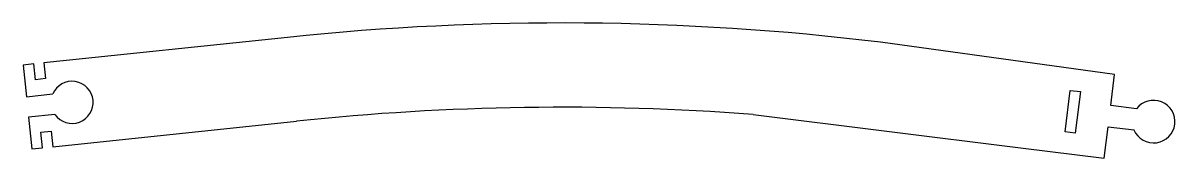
# Model space of a CAD drawing. Header units: millimetres. Extents: x -110 to 109, y -10 to 16.
import ezdxf

# ---------------------------------------------------------------- set-up
doc = ezdxf.new("R2010")
doc.units = ezdxf.units.MM
doc.layers.get('0').update_dxf_attribs({"linetype": 'CONTINUOUS'})

msp = doc.modelspace()

# ---------------------------------------------------------------- linework, layer by layer
for p, q in [((-59.81, 13.36), (-106.11, 8.49)), ((97.42, 6.31), (52.91, 12.43)), ((-108.05, 8.29), (-110.09, 8.07)), ((-110.09, 8.07), (-109.46, 2.06)), ((-107.74, 5.3), (-108.05, 8.29)), ((-106.11, 8.49), (-105.8, 5.51)), ((-105.8, 5.51), (-107.74, 5.3)), ((96.69, 0.36), (97.42, 6.31)), ((-109.46, 2.06), (-104.45, 2.58)), ((88.01, -4.62), (88.98, 3.27)), ((88.98, 3.27), (90.92, 3.03)), ((90.92, 3.03), (89.95, -4.86)), ((101.61, -0.25), (96.69, 0.36)), ((-104.04, -1.34), (-109.05, -1.87)), ((-109.05, -1.87), (-108.42, -7.89)), ((28.71, -1.31), (79.55, -7.66)), ((-104.44, -7.47), (-58.13, -2.6)), ((95.46, -9.62), (96.19, -3.66)), ((96.19, -3.66), (101.12, -4.27)), ((-106.69, -4.69), (-104.75, -4.49)), ((-106.38, -7.67), (-106.69, -4.69)), ((-104.75, -4.49), (-104.44, -7.47)), ((89.95, -4.86), (88.01, -4.62)), ((-108.42, -7.89), (-106.38, -7.67)), ((79.55, -7.66), (95.46, -9.62))]:
    msp.add_line(p, q)
for centre, radius, start, end in [((-7.54, -483.94), 500.04, 83.0572, 96), ((-100.78, 0.98), 4.01, -144.4624, 156.4624), ((-7.54, -483.94), 483.99, 85.7045, 96), ((104.85, -2.69), 4.06, -157.0563, 143.0436)]:
    msp.add_arc(centre, radius, start, end)

doc.saveas('drawing.dxf')
